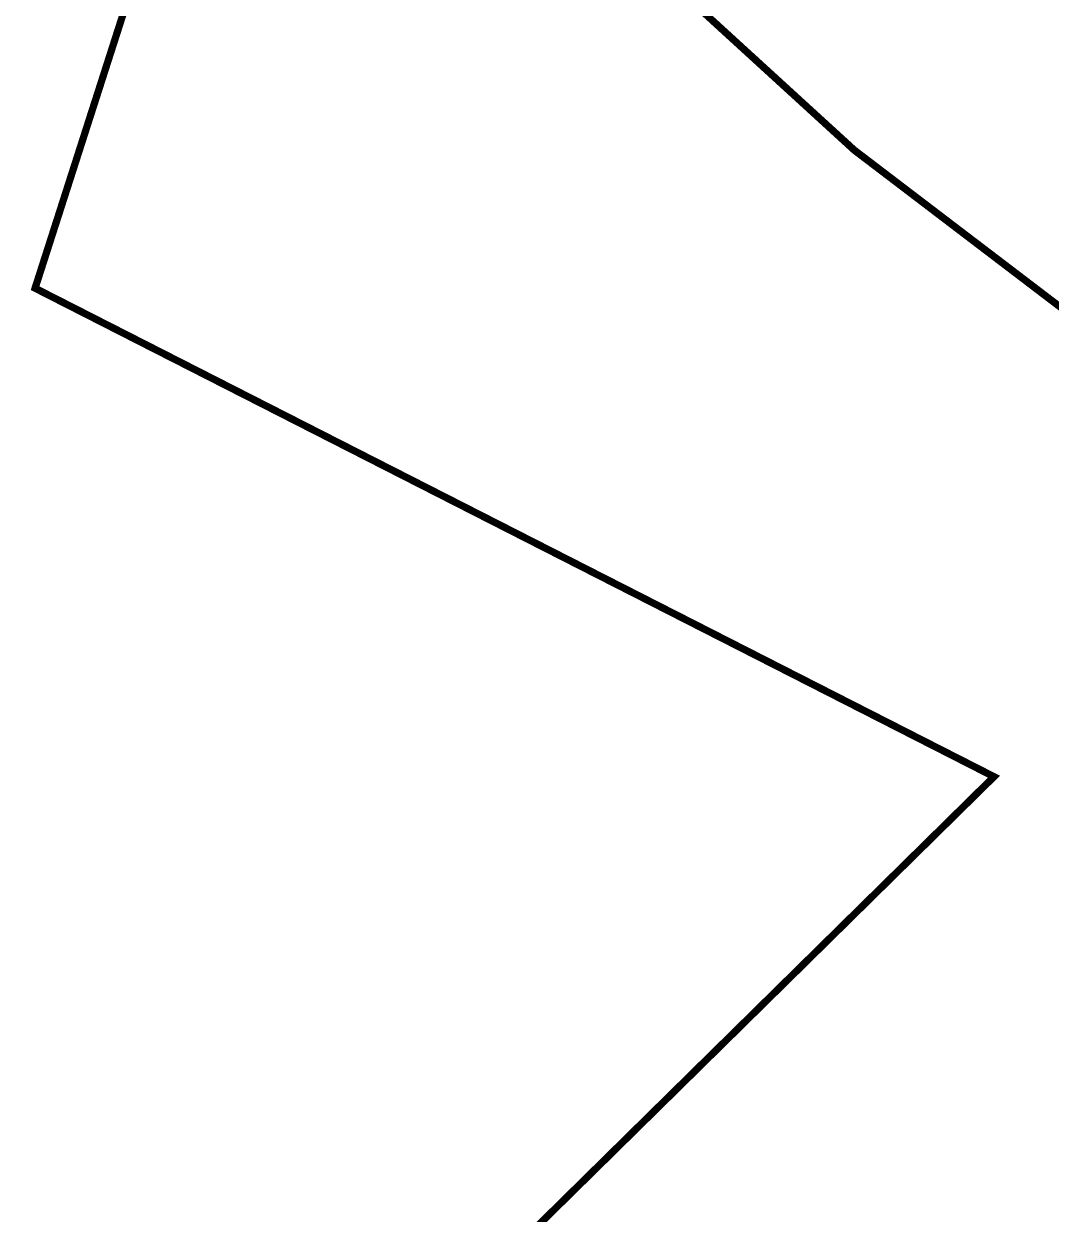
# Model space of a CAD drawing. Header units: metres. Extents: x 326467 to 340077, y 1811030 to 1824953.
# Drawn here: x 328778.6 to 328864.8, y 1812466.5 to 1812566.5 of the extents above; entities that cross this region are included whole.
import ezdxf

# ---------------------------------------------------------------- set-up
doc = ezdxf.new("R2010")
doc.units = ezdxf.units.M
doc.header["$MEASUREMENT"] = 0
doc.layers.add('SURVEY PLOT BOUNDARY', color=35, linetype='Continuous')

# ---------------------------------------------------------------- blocks, each defined once
blk = doc.blocks.new('16')
at = {"layer": 'SURVEY PLOT BOUNDARY', "lineweight": 18, "const_width": 0.606}
for points in [[(329082.52, 1812521.76), (329082.49, 1812517.71), (329078.3, 1812497.53), (329029.6, 1812473.65), (328948.87, 1812490.44), (328896.54, 1812519.15), (328848.31, 1812555.91), (328808.17, 1812592.61), (328808.2, 1812596.65), (328800.21, 1812608.84), (328808.45, 1812629), (328848.84, 1812624.64), (328872.94, 1812604.24), (328901.15, 1812591.89)], [(328569.92, 1812626.79), (328658.51, 1812581.63), (328723.22, 1812585.18), (328800.21, 1812608.84), (328779.5, 1812544.31), (328860.04, 1812503.26), (328786.71, 1812431.04), (328725.29, 1812330.43), (328684.81, 1812322.66), (328659.9, 1812237.94), (328591.08, 1812226.34), (328526.47, 1812234.93), (328437.97, 1812292.22), (328373.32, 1812296.76), (328442.88, 1812405.39), (328471.81, 1812486.04), (328516.62, 1812530.17), (328529.09, 1812574.55), (328565.87, 1812626.83)], [(328948.87, 1812490.44), (329029.6, 1812473.65), (329078.3, 1812497.53), (329082.49, 1812517.71), (329082.52, 1812521.76), (329135.14, 1812529.44), (329135.01, 1812513.26), (329097.42, 1812355.87), (329077.11, 1812343.89), (329047.78, 1812210.69), (329031.61, 1812210.81), (328902.26, 1812211.81), (328708.28, 1812221.4), (328659.9, 1812237.94), (328684.81, 1812322.66), (328725.29, 1812330.43), (328786.71, 1812431.04), (328860.04, 1812503.26), (328779.5, 1812544.31), (328800.21, 1812608.84), (328808.2, 1812596.65), (328808.17, 1812592.61), (328848.31, 1812555.91), (328896.54, 1812519.15)]]:
    blk.add_lwpolyline(points, close=True, dxfattribs=at)

msp = doc.modelspace()

# ---------------------------------------------------------------- block references
msp.add_blockref('16', (0, 0))

doc.saveas('drawing.dxf')
